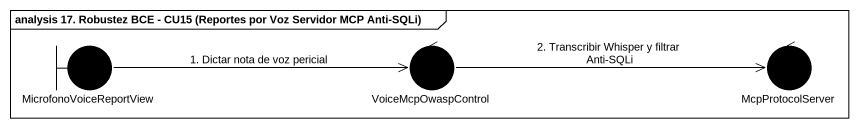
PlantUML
@startuml
mainframe analysis 17. Robustez BCE - CU15 (Reportes por Voz Servidor MCP Anti-SQLi)
boundary MicrofonoVoiceReportView #000000
control VoiceMcpOwaspControl #000000
control McpProtocolServer #000000
MicrofonoVoiceReportView -right-> VoiceMcpOwaspControl : 1. Dictar nota de voz pericial
VoiceMcpOwaspControl -right-> McpProtocolServer : 2. Transcribir Whisper y filtrar Anti-SQLi
@enduml
